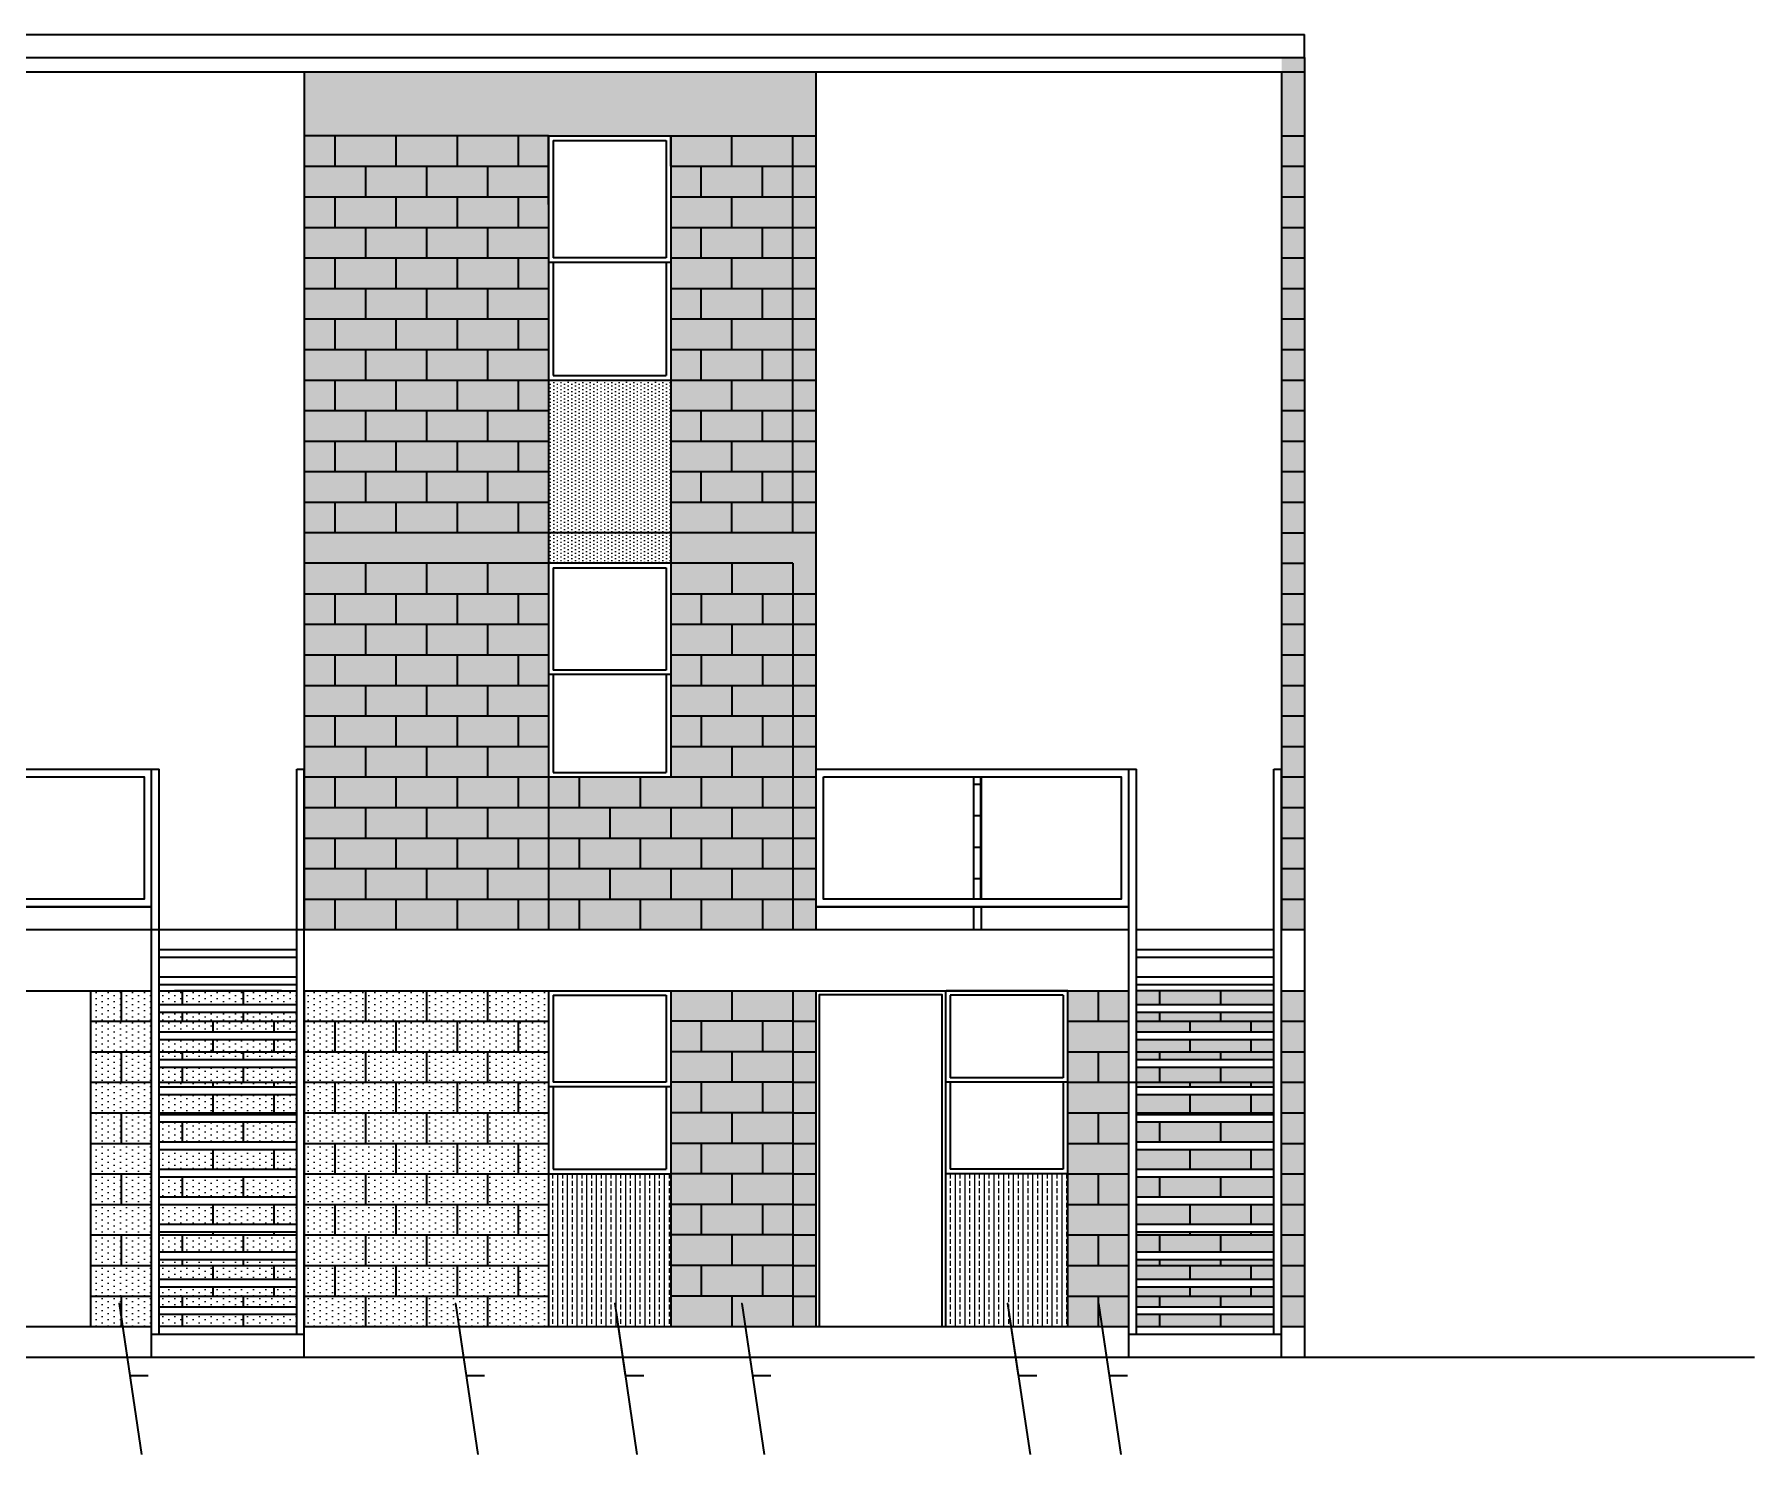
# Model space of a CAD drawing. Header units: inches. Extents: x 5.4 to 30.9, y 7.9 to 27.5.
# Drawn here: x 19.66 to 30.93, y 18.15 to 27.45 of the extents above; entities that cross this region are included whole.
import ezdxf

# ---------------------------------------------------------------- set-up
doc = ezdxf.new("R2010")
doc.units = ezdxf.units.IN
doc.header["$MEASUREMENT"] = 0
for name, color, linetype, lineweight in [('A-ANNO-NOTE', 7, 'Continuous', 35), ('A-ELEV-MBE1', 7, 'Continuous', 35), ('A-ELEV-PATT', 8, 'Continuous', 18), ('A-SECT-MCUT', 7, 'Continuous', 35)]:
    doc.layers.add(name, color=color, linetype=linetype, lineweight=lineweight)
doc.styles.add('E-ROMANS', font='romans.shx', dxfattribs={"width": 0.8})
doc.dimstyles.new('E-0200_TICK_12', dxfattribs={"dimscale": 0.001, "dimtxt": 240, "dimasz": 240, "dimexe": 120, "dimexo": 80, "dimgap": 120, "dimtad": 0, "dimzin": 0, "dimdsep": 46, "dimtxsty": 'E-ROMANS', "dimblk": 'OBLIQUE', "dimcen": 120, "dimclrd": 256, "dimclre": 256, "dimclrt": 256, "dimadec": 0, "dimazin": 0, "dimtfac": 1, "dimtmove": 1, "dimatfit": 3, "dimldrblk": 'OPEN90', "dimfxl": 1, "dimtfill": 1, "dimtolj": 1, "dimtzin": 0, "dimlwd": -1, "dimarcsym": 0})
pattern_1 = [(90, (52.17335, 305.994626), (-0.0396875, 0.01984375), [0, -0.0396875])]

# ---------------------------------------------------------------- blocks, each defined once
blk = doc.blocks.new('_Oblique')
at = {"color": 0, "linetype": 'ByBlock', "lineweight": -2}
blk.add_line((-0.5, -0.5), (0.5, 0.5), dxfattribs=at)

msp = doc.modelspace()

# ---------------------------------------------------------------- hatches: boundary and pattern name
at = {"layer": 'A-ELEV-MBE1'}
h = msp.add_hatch(dxfattribs=at)
h.set_pattern_fill('GRATE', color=256, scale=0.065, angle=90, style=0)
h.set_pattern_definition([(90, (94.22234, 321.166734), (-0.05159375, 3e-18), []), (180, (94.22234, 321.16673), (-3e-17, -0.206375), [])])
h.paths.add_polyline_path([(24.83, 22.589), (24.83, 21.789), (25.863, 21.789), (25.863, 22.589)])
h.paths.add_polyline_path([(24.83, 22.589), (24.83, 21.789), (25.813, 21.789), (25.813, 22.589)], flags=17)
at = {"layer": 'A-ELEV-PATT'}
h = msp.add_hatch(dxfattribs=at)
h.set_pattern_fill('DOTS,_O', color=256, scale=0.025, angle=90)
h.set_pattern_definition(pattern_1)
h.paths.add_polyline_path([(27.98, 27.302), (27.83, 27.302), (27.83, 21.589), (27.98, 21.589)])
h = msp.add_hatch(dxfattribs=at)
h.set_pattern_fill('DOTS,_O', color=256, scale=0.025, angle=90)
h.set_pattern_definition([(90, (64.97335, 305.994626), (-0.0396875, 0.01984375), [0, -0.0396875])])
h.paths.add_polyline_path([(24.78, 27.205), (21.43, 27.205), (21.43, 21.589), (24.78, 21.589)])
h.paths.add_polyline_path([(23.03, 26.789), (23.83, 26.789), (23.83, 22.589), (23.03, 22.589)], flags=16)
h = msp.add_hatch(dxfattribs=at)
h.set_pattern_fill('DOTS,_O', color=256, scale=0.015, angle=90)
h.set_pattern_definition([(90, (64.97335, 305.994626), (-0.0238125, 0.01190625), [0, -0.0238125])])
h.paths.add_polyline_path([(23.03, 23.989), (23.83, 23.989), (23.83, 25.189), (23.03, 25.189)])
h = msp.add_hatch(dxfattribs=at)
h.set_pattern_fill('DOTS,_O', color=256, scale=0.025, angle=90)
h.set_pattern_definition(pattern_1)
h.paths.add_polyline_path([(20.43, 21.189), (20.03, 21.189), (20.03, 18.989), (20.43, 18.989)])
h.paths.add_polyline_path([(21.38, 21.189), (20.48, 21.189), (20.48, 21.099), (21.38, 21.099)])
h.paths.add_polyline_path([(21.38, 21.049), (20.48, 21.049), (20.48, 20.919), (21.38, 20.919)])
h.paths.add_polyline_path([(21.38, 20.869), (20.48, 20.869), (20.48, 20.739), (21.38, 20.739)])
h.paths.add_polyline_path([(21.38, 20.689), (20.48, 20.689), (20.48, 20.559), (21.38, 20.559)])
h.paths.add_polyline_path([(21.38, 20.509), (20.48, 20.509), (20.48, 20.379), (21.38, 20.379)])
h.paths.add_polyline_path([(21.38, 20.329), (20.48, 20.329), (20.48, 20.199), (21.38, 20.199)])
h.paths.add_polyline_path([(21.38, 20.149), (20.48, 20.149), (20.48, 20.019), (21.38, 20.019)])
h.paths.add_polyline_path([(21.38, 19.969), (20.48, 19.969), (20.48, 19.839), (21.38, 19.839)])
h.paths.add_polyline_path([(21.38, 19.789), (20.48, 19.789), (20.48, 19.659), (21.38, 19.659)])
h.paths.add_polyline_path([(21.38, 19.609), (20.48, 19.609), (20.48, 19.479), (21.38, 19.479)])
h.paths.add_polyline_path([(21.38, 19.429), (20.48, 19.429), (20.48, 19.299), (21.38, 19.299)])
h.paths.add_polyline_path([(21.38, 19.249), (20.48, 19.249), (20.48, 19.119), (21.38, 19.119)])
h.paths.add_polyline_path([(21.38, 19.069), (20.48, 19.069), (20.48, 18.989), (21.38, 18.989)])
h.paths.add_polyline_path([(23.03, 21.189), (21.43, 21.189), (21.43, 18.989), (23.03, 18.989)])
h = msp.add_hatch(dxfattribs=at)
h.set_pattern_fill('DOTS,_O', color=256, scale=0.025, angle=90)
h.set_pattern_definition(pattern_1)
h.paths.add_polyline_path([(24.78, 21.189), (23.83, 21.189), (23.83, 19.989), (23.83, 18.989), (24.78, 18.989)])
h.paths.add_polyline_path([(26.83, 21.189), (26.43, 21.189), (26.43, 18.989), (26.83, 18.989)])
h.paths.add_polyline_path([(27.78, 21.189), (26.88, 21.189), (26.88, 21.099), (27.78, 21.099)])
h.paths.add_polyline_path([(27.78, 21.049), (26.88, 21.049), (26.88, 20.919), (27.78, 20.919)])
h.paths.add_polyline_path([(27.78, 20.869), (26.88, 20.869), (26.88, 20.739), (27.78, 20.739)])
h.paths.add_polyline_path([(27.78, 20.689), (26.88, 20.689), (26.88, 20.559), (27.78, 20.559)])
h.paths.add_polyline_path([(27.78, 20.509), (26.88, 20.509), (26.88, 20.379), (27.78, 20.379)])
h.paths.add_polyline_path([(27.78, 20.329), (26.88, 20.329), (26.88, 20.199), (27.78, 20.199)])
h.paths.add_polyline_path([(27.78, 20.149), (26.88, 20.149), (26.88, 20.019), (27.78, 20.019)])
h.paths.add_polyline_path([(27.78, 19.969), (26.88, 19.969), (26.88, 19.839), (27.78, 19.839)])
h.paths.add_polyline_path([(27.78, 19.789), (26.88, 19.789), (26.88, 19.659), (27.78, 19.659)])
h.paths.add_polyline_path([(27.78, 19.609), (26.88, 19.609), (26.88, 19.479), (27.78, 19.479)])
h.paths.add_polyline_path([(27.78, 19.429), (26.88, 19.429), (26.88, 19.299), (27.78, 19.299)])
h.paths.add_polyline_path([(27.78, 19.249), (26.88, 19.249), (26.88, 19.119), (27.78, 19.119)])
h.paths.add_polyline_path([(27.78, 19.069), (26.88, 19.069), (26.88, 18.989), (27.78, 18.989)])
h.paths.add_polyline_path([(27.98, 21.189), (27.83, 21.189), (27.83, 18.989), (27.98, 18.989)])
h = msp.add_hatch(dxfattribs=at)
h.set_pattern_fill('BRASS,_O', color=256, scale=0.01, angle=90)
h.set_pattern_definition([(90, (52.17335, 305.994626), (-0.0635, 4e-18), []), (90, (52.1416, 305.994626), (-0.0635, 4e-18), [0.03175, -0.015875])])
h.paths.add_polyline_path([(23.83, 19.989), (23.03, 19.989), (23.03, 18.989), (23.83, 18.989)])
h.paths.add_polyline_path([(26.43, 19.989), (25.63, 19.989), (25.63, 18.989), (26.43, 18.989)])

# ---------------------------------------------------------------- linework, layer by layer
at = {"layer": 'A-ELEV-MBE1'}
for p, q in [((8.63, 27.453), (27.98, 27.453)), ((27.98, 27.302), (27.98, 27.453)), ((8.63, 27.302), (27.98, 27.302)), ((27.98, 27.302), (27.98, 18.789)), ((27.98, 27.205), (8.63, 27.205)), ((21.43, 27.205), (21.43, 21.589)), ((24.78, 27.205), (24.78, 21.589)), ((27.83, 27.205), (27.83, 21.589)), ((23.03, 26.789), (21.43, 26.789)), ((21.63, 26.789), (21.63, 26.589)), ((22.03, 26.789), (22.03, 26.589)), ((22.43, 26.789), (22.43, 26.589)), ((22.83, 26.789), (22.83, 26.589)), ((23.03, 26.339), (23.03, 26.789)), ((23.03, 26.789), (23.03, 23.989)), ((23.03, 26.789), (23.83, 26.789)), ((23.06, 26.759), (23.8, 26.759)), ((23.06, 26.759), (23.06, 25.989)), ((23.8, 26.759), (23.8, 25.989)), ((23.83, 26.589), (23.83, 26.789)), ((23.83, 26.789), (23.83, 23.989)), ((23.83, 26.789), (24.78, 26.789)), ((24.23, 26.589), (24.23, 26.789)), ((24.63, 24.189), (24.63, 26.789)), ((27.83, 26.789), (27.98, 26.789)), ((21.43, 26.589), (23.03, 26.589)), ((21.83, 26.589), (21.83, 26.389)), ((22.23, 26.589), (22.23, 26.389)), ((22.63, 26.589), (22.63, 26.389)), ((23.83, 26.589), (24.78, 26.589)), ((24.03, 26.389), (24.03, 26.589)), ((24.43, 26.389), (24.43, 26.589)), ((27.83, 26.589), (27.98, 26.589)), ((21.43, 26.389), (23.03, 26.389)), ((21.63, 26.389), (21.63, 26.189)), ((22.03, 26.389), (22.03, 26.189)), ((22.43, 26.389), (22.43, 26.189)), ((22.83, 26.389), (22.83, 26.189)), ((23.83, 26.389), (24.63, 26.389)), ((24.23, 26.189), (24.23, 26.389)), ((24.63, 26.389), (24.78, 26.389)), ((27.83, 26.389), (27.98, 26.389)), ((21.43, 26.189), (23.03, 26.189)), ((21.83, 26.189), (21.83, 25.989)), ((22.23, 26.189), (22.23, 25.989)), ((22.63, 26.189), (22.63, 25.989)), ((23.83, 26.189), (24.63, 26.189)), ((24.03, 25.989), (24.03, 26.189)), ((24.43, 25.989), (24.43, 26.189)), ((24.63, 26.189), (24.78, 26.189)), ((27.83, 26.189), (27.98, 26.189)), ((21.43, 25.989), (23.03, 25.989)), ((21.63, 25.989), (21.63, 25.789)), ((22.03, 25.989), (22.03, 25.789)), ((22.43, 25.989), (22.43, 25.789)), ((22.83, 25.989), (22.83, 25.789)), ((23.06, 25.959), (23.06, 25.219)), ((23.8, 25.959), (23.8, 25.219)), ((23.83, 25.989), (24.63, 25.989)), ((24.23, 25.789), (24.23, 25.989)), ((24.63, 25.989), (24.78, 25.989)), ((27.83, 25.989), (27.98, 25.989)), ((21.43, 25.789), (23.03, 25.789)), ((21.83, 25.789), (21.83, 25.589)), ((22.23, 25.789), (22.23, 25.589)), ((22.63, 25.789), (22.63, 25.589)), ((23.83, 25.789), (24.63, 25.789)), ((24.03, 25.589), (24.03, 25.789)), ((24.43, 25.589), (24.43, 25.789)), ((24.63, 25.789), (24.78, 25.789)), ((27.83, 25.789), (27.98, 25.789)), ((21.43, 25.589), (23.03, 25.589)), ((21.63, 25.589), (21.63, 25.389)), ((22.03, 25.589), (22.03, 25.389)), ((22.43, 25.589), (22.43, 25.389)), ((22.83, 25.589), (22.83, 25.389)), ((23.83, 25.589), (24.63, 25.589)), ((24.23, 25.389), (24.23, 25.589)), ((24.63, 25.589), (24.78, 25.589)), ((27.83, 25.589), (27.98, 25.589)), ((21.43, 25.389), (23.03, 25.389)), ((21.83, 25.389), (21.83, 25.189)), ((22.23, 25.389), (22.23, 25.189)), ((22.63, 25.389), (22.63, 25.189)), ((23.83, 25.389), (24.63, 25.389)), ((24.03, 25.189), (24.03, 25.389)), ((24.43, 25.189), (24.43, 25.389)), ((24.63, 25.389), (24.78, 25.389)), ((27.83, 25.389), (27.98, 25.389)), ((21.43, 25.189), (23.03, 25.189)), ((21.63, 25.189), (21.63, 24.989)), ((22.03, 25.189), (22.03, 24.989)), ((22.43, 25.189), (22.43, 24.989)), ((22.83, 25.189), (22.83, 24.989)), ((23.03, 25.189), (23.83, 25.189)), ((23.06, 25.219), (23.8, 25.219)), ((23.83, 25.189), (24.63, 25.189)), ((24.23, 24.989), (24.23, 25.189)), ((24.63, 25.189), (24.78, 25.189)), ((27.83, 25.189), (27.98, 25.189)), ((21.43, 24.989), (23.03, 24.989)), ((21.83, 24.989), (21.83, 24.789)), ((22.23, 24.989), (22.23, 24.789)), ((22.63, 24.989), (22.63, 24.789)), ((23.83, 24.989), (24.63, 24.989)), ((24.03, 24.789), (24.03, 24.989)), ((24.43, 24.789), (24.43, 24.989)), ((24.63, 24.989), (24.78, 24.989)), ((27.83, 24.989), (27.98, 24.989)), ((21.43, 24.789), (23.03, 24.789)), ((21.63, 24.789), (21.63, 24.589)), ((22.03, 24.789), (22.03, 24.589)), ((22.43, 24.789), (22.43, 24.589)), ((22.83, 24.789), (22.83, 24.589)), ((23.83, 24.789), (24.63, 24.789)), ((24.23, 24.589), (24.23, 24.789)), ((24.63, 24.789), (24.78, 24.789)), ((27.83, 24.789), (27.98, 24.789)), ((21.43, 24.589), (23.03, 24.589)), ((21.83, 24.589), (21.83, 24.389)), ((22.23, 24.589), (22.23, 24.389)), ((22.63, 24.589), (22.63, 24.389)), ((23.83, 24.589), (24.63, 24.589)), ((24.03, 24.389), (24.03, 24.589)), ((24.43, 24.389), (24.43, 24.589)), ((24.63, 24.589), (24.78, 24.589)), ((27.83, 24.589), (27.98, 24.589)), ((21.43, 24.389), (23.03, 24.389)), ((21.63, 24.389), (21.63, 24.189)), ((22.03, 24.389), (22.03, 24.189)), ((22.43, 24.389), (22.43, 24.189)), ((22.83, 24.389), (22.83, 24.189)), ((23.83, 24.389), (24.63, 24.389)), ((24.23, 24.189), (24.23, 24.389)), ((24.63, 24.389), (24.78, 24.389)), ((27.83, 24.389), (27.98, 24.389)), ((24.78, 24.189), (21.43, 24.189)), ((27.83, 24.189), (27.98, 24.189)), ((24.63, 23.989), (21.43, 23.989)), ((21.83, 23.989), (21.83, 23.789)), ((22.23, 23.989), (22.23, 23.789)), ((22.63, 23.989), (22.63, 23.789)), ((23.03, 23.989), (23.03, 22.589)), ((23.83, 23.989), (23.03, 23.989)), ((23.06, 23.959), (23.8, 23.959)), ((23.06, 23.959), (23.06, 23.289)), ((23.8, 23.959), (23.8, 23.289)), ((23.83, 23.989), (23.83, 22.589)), ((24.23, 23.989), (24.23, 23.789)), ((24.63, 23.989), (24.63, 23.789)), ((27.83, 23.989), (27.98, 23.989)), ((21.43, 23.789), (23.03, 23.789)), ((21.63, 23.789), (21.63, 23.589)), ((22.03, 23.789), (22.03, 23.589)), ((22.43, 23.789), (22.43, 23.589)), ((22.83, 23.789), (22.83, 23.589)), ((23.83, 23.789), (24.63, 23.789)), ((24.03, 23.789), (24.03, 23.589)), ((24.43, 23.789), (24.43, 23.589)), ((24.63, 23.789), (24.78, 23.789)), ((24.63, 23.789), (24.63, 21.589)), ((27.83, 23.789), (27.98, 23.789)), ((21.43, 23.589), (23.03, 23.589)), ((21.83, 23.589), (21.83, 23.389)), ((22.23, 23.589), (22.23, 23.389)), ((22.63, 23.589), (22.63, 23.389)), ((23.83, 23.589), (24.63, 23.589)), ((24.23, 23.589), (24.23, 23.389)), ((24.63, 23.589), (24.78, 23.589)), ((27.83, 23.589), (27.98, 23.589)), ((21.43, 23.389), (23.03, 23.389)), ((21.63, 23.389), (21.63, 23.189)), ((22.03, 23.389), (22.03, 23.189)), ((22.43, 23.389), (22.43, 23.189)), ((22.83, 23.389), (22.83, 23.189)), ((23.83, 23.389), (24.63, 23.389)), ((24.03, 23.389), (24.03, 23.189)), ((24.43, 23.389), (24.43, 23.189)), ((24.63, 23.389), (24.78, 23.389)), ((27.83, 23.389), (27.98, 23.389)), ((23.06, 23.259), (23.06, 22.619)), ((23.8, 23.259), (23.8, 22.619)), ((21.43, 23.189), (23.03, 23.189)), ((21.83, 23.189), (21.83, 22.989)), ((22.23, 23.189), (22.23, 22.989)), ((22.63, 23.189), (22.63, 22.989)), ((23.83, 23.189), (24.63, 23.189)), ((24.23, 23.189), (24.23, 22.989)), ((24.63, 23.189), (24.78, 23.189)), ((27.83, 23.189), (27.98, 23.189)), ((21.43, 22.989), (23.03, 22.989)), ((21.63, 22.989), (21.63, 22.789)), ((22.03, 22.989), (22.03, 22.789)), ((22.43, 22.989), (22.43, 22.789)), ((22.83, 22.989), (22.83, 22.789)), ((23.83, 22.989), (24.63, 22.989)), ((24.03, 22.989), (24.03, 22.789)), ((24.43, 22.989), (24.43, 22.789)), ((24.63, 22.989), (24.78, 22.989)), ((27.83, 22.989), (27.98, 22.989)), ((21.43, 22.789), (23.03, 22.789)), ((21.83, 22.789), (21.83, 22.589)), ((22.23, 22.789), (22.23, 22.589)), ((22.63, 22.789), (22.63, 22.589)), ((23.83, 22.789), (24.63, 22.789)), ((24.23, 22.789), (24.23, 22.589)), ((24.63, 22.789), (24.78, 22.789)), ((27.83, 22.789), (27.98, 22.789)), ((18.38, 22.639), (20.43, 22.639)), ((20.43, 22.639), (20.48, 22.639)), ((20.48, 22.551), (20.48, 22.557)), ((21.38, 22.639), (21.43, 22.639)), ((21.43, 22.589), (23.03, 22.589)), ((21.63, 22.589), (21.63, 22.389)), ((22.03, 22.589), (22.03, 22.389)), ((22.43, 22.589), (22.43, 22.389)), ((22.83, 22.589), (22.83, 22.389)), ((23.03, 22.589), (23.83, 22.589)), ((23.03, 22.589), (23.03, 21.589)), ((23.06, 22.619), (23.8, 22.619)), ((23.23, 22.589), (23.23, 22.389)), ((23.63, 22.589), (23.63, 22.389)), ((23.83, 22.589), (24.63, 22.589)), ((24.03, 22.589), (24.03, 22.389)), ((24.43, 22.589), (24.43, 22.389)), ((24.63, 22.589), (24.78, 22.589)), ((24.78, 22.639), (26.83, 22.639)), ((26.83, 22.639), (26.88, 22.639)), ((26.88, 22.551), (26.88, 22.557)), ((27.78, 22.639), (27.83, 22.639)), ((27.83, 22.589), (27.98, 22.589)), ((21.43, 22.389), (23.03, 22.389)), ((21.83, 22.389), (21.83, 22.189)), ((22.23, 22.389), (22.23, 22.189)), ((22.63, 22.389), (22.63, 22.189)), ((23.03, 22.389), (24.63, 22.389)), ((23.43, 22.389), (23.43, 22.189)), ((23.83, 22.389), (23.83, 22.189)), ((24.23, 22.389), (24.23, 22.189)), ((24.63, 22.389), (24.78, 22.389)), ((27.83, 22.389), (27.98, 22.389)), ((21.43, 22.189), (23.03, 22.189)), ((21.63, 22.189), (21.63, 21.989)), ((22.03, 22.189), (22.03, 21.989)), ((22.43, 22.189), (22.43, 21.989)), ((22.83, 22.189), (22.83, 21.989)), ((23.03, 22.189), (24.63, 22.189)), ((23.23, 22.189), (23.23, 21.989)), ((23.63, 22.189), (23.63, 21.989)), ((24.03, 22.189), (24.03, 21.989)), ((24.43, 22.189), (24.43, 21.989)), ((24.63, 22.189), (24.78, 22.189)), ((27.83, 22.189), (27.98, 22.189)), ((21.43, 21.989), (23.03, 21.989)), ((21.83, 21.989), (21.83, 21.789)), ((22.23, 21.989), (22.23, 21.789)), ((22.63, 21.989), (22.63, 21.789)), ((23.03, 21.989), (24.63, 21.989)), ((23.43, 21.989), (23.43, 21.789)), ((23.83, 21.989), (23.83, 21.789)), ((24.23, 21.989), (24.23, 21.789)), ((24.63, 21.989), (24.78, 21.989)), ((27.83, 21.989), (27.98, 21.989)), ((21.43, 21.789), (23.03, 21.789)), ((21.63, 21.789), (21.63, 21.589)), ((22.03, 21.789), (22.03, 21.589)), ((22.43, 21.789), (22.43, 21.589)), ((22.83, 21.789), (22.83, 21.589)), ((23.03, 21.789), (24.63, 21.789)), ((23.23, 21.789), (23.23, 21.589)), ((23.63, 21.789), (23.63, 21.589)), ((24.03, 21.789), (24.03, 21.589)), ((24.43, 21.789), (24.43, 21.589)), ((24.63, 21.789), (24.78, 21.789)), ((27.83, 21.789), (27.98, 21.789)), ((18.38, 21.739), (20.43, 21.739)), ((20.43, 21.739), (18.38, 21.739)), ((24.78, 21.739), (26.83, 21.739)), ((26.83, 21.739), (24.78, 21.739)), ((14.98, 21.589), (21.43, 21.589)), ((20.48, 21.589), (21.38, 21.589)), ((21.43, 21.589), (26.83, 21.589)), ((26.88, 21.589), (27.78, 21.589)), ((27.83, 21.589), (27.98, 21.589)), ((20.48, 21.459), (21.38, 21.459)), ((20.48, 21.409), (21.38, 21.409)), ((26.88, 21.459), (27.78, 21.459)), ((26.88, 21.409), (27.78, 21.409)), ((15.03, 21.189), (20.43, 21.189)), ((20.03, 21.189), (20.03, 18.989)), ((20.23, 21.189), (20.23, 20.989)), ((20.48, 21.279), (21.38, 21.279)), ((20.48, 21.229), (21.38, 21.229)), ((20.48, 21.189), (21.38, 21.189)), ((21.28, 21.189), (20.58, 21.189)), ((20.63, 21.189), (20.63, 21.099)), ((21.03, 21.189), (21.03, 21.099)), ((21.43, 21.189), (21.43, 18.989)), ((21.43, 21.189), (26.83, 21.189)), ((21.83, 21.189), (21.83, 20.989)), ((22.23, 21.189), (22.23, 20.989)), ((22.63, 21.189), (22.63, 20.989)), ((23.03, 21.189), (23.03, 18.989)), ((23.83, 21.189), (23.83, 19.989)), ((24.23, 21.189), (24.23, 20.989)), ((24.63, 21.189), (24.63, 18.989)), ((24.78, 21.189), (24.78, 18.989)), ((25.63, 21.189), (25.63, 18.989)), ((26.43, 21.189), (25.634, 21.189)), ((26.43, 18.989), (26.43, 21.189)), ((26.63, 21.189), (26.63, 20.989)), ((26.88, 21.279), (27.78, 21.279)), ((26.88, 21.229), (27.78, 21.229)), ((27.78, 21.189), (26.88, 21.189)), ((27.03, 21.189), (27.03, 21.099)), ((27.43, 21.189), (27.43, 21.099)), ((27.83, 21.189), (27.98, 21.189)), ((20.48, 21.099), (21.38, 21.099)), ((23.06, 21.159), (23.8, 21.159)), ((23.06, 21.159), (23.06, 20.589)), ((23.8, 21.159), (23.8, 20.589)), ((26.4, 21.159), (25.66, 21.159)), ((25.66, 21.159), (25.66, 20.619)), ((26.4, 21.159), (26.4, 20.619)), ((26.88, 21.099), (27.78, 21.099)), ((20.03, 20.989), (20.43, 20.989)), ((20.48, 21.049), (21.38, 21.049)), ((20.48, 20.989), (21.38, 20.989)), ((20.63, 21.049), (20.63, 20.989)), ((20.83, 20.989), (20.83, 20.919)), ((21.03, 21.049), (21.03, 20.989)), ((21.23, 20.989), (21.23, 20.919)), ((21.43, 20.989), (23.03, 20.989)), ((21.63, 20.989), (21.63, 20.789)), ((22.03, 20.989), (22.03, 20.789)), ((22.43, 20.989), (22.43, 20.789)), ((22.83, 20.989), (22.83, 20.789)), ((24.63, 20.989), (23.83, 20.989)), ((24.03, 20.989), (24.03, 20.789)), ((24.43, 20.989), (24.43, 20.789)), ((24.63, 20.989), (24.78, 20.989)), ((26.43, 20.989), (26.83, 20.989)), ((26.88, 21.049), (27.78, 21.049)), ((26.88, 20.989), (27.78, 20.989)), ((27.03, 21.049), (27.03, 20.989)), ((27.23, 20.989), (27.23, 20.919)), ((27.43, 21.049), (27.43, 20.989)), ((27.63, 20.989), (27.63, 20.919)), ((27.83, 20.989), (27.98, 20.989)), ((20.48, 20.919), (21.38, 20.919)), ((20.48, 20.869), (21.38, 20.869)), ((20.83, 20.869), (20.83, 20.789)), ((21.23, 20.869), (21.23, 20.789)), ((26.88, 20.919), (27.78, 20.919)), ((26.88, 20.869), (27.78, 20.869)), ((27.23, 20.869), (27.23, 20.789)), ((27.63, 20.869), (27.63, 20.789)), ((20.03, 20.789), (20.43, 20.789)), ((20.23, 20.789), (20.23, 20.589)), ((20.48, 20.789), (21.38, 20.789)), ((20.48, 20.739), (21.38, 20.739)), ((20.63, 20.789), (20.63, 20.739)), ((21.03, 20.789), (21.03, 20.739)), ((21.43, 20.789), (23.03, 20.789)), ((21.83, 20.789), (21.83, 20.589)), ((22.23, 20.789), (22.23, 20.589)), ((22.63, 20.789), (22.63, 20.589)), ((24.63, 20.789), (23.83, 20.789)), ((24.23, 20.789), (24.23, 20.589)), ((24.63, 20.789), (24.78, 20.789)), ((26.43, 20.789), (26.83, 20.789)), ((26.63, 20.789), (26.63, 20.589)), ((26.88, 20.789), (27.78, 20.789)), ((26.88, 20.739), (27.78, 20.739)), ((27.03, 20.789), (27.03, 20.739)), ((27.43, 20.789), (27.43, 20.739)), ((27.83, 20.789), (27.98, 20.789)), ((20.48, 20.689), (21.38, 20.689)), ((20.63, 20.689), (20.63, 20.589)), ((21.03, 20.689), (21.03, 20.589)), ((26.88, 20.689), (27.78, 20.689)), ((27.03, 20.689), (27.03, 20.589)), ((27.43, 20.689), (27.43, 20.589)), ((20.03, 20.589), (20.43, 20.589)), ((20.48, 20.589), (21.38, 20.589)), ((20.48, 20.559), (21.38, 20.559)), ((20.48, 20.509), (21.38, 20.509)), ((20.83, 20.589), (20.83, 20.559)), ((20.83, 20.509), (20.83, 20.389)), ((21.23, 20.589), (21.23, 20.559)), ((21.23, 20.509), (21.23, 20.389)), ((21.43, 20.589), (23.03, 20.589)), ((21.63, 20.589), (21.63, 20.389)), ((22.03, 20.589), (22.03, 20.389)), ((22.43, 20.589), (22.43, 20.389)), ((22.83, 20.589), (22.83, 20.389)), ((23.06, 20.559), (23.06, 20.019)), ((23.8, 20.559), (23.8, 20.019)), ((24.63, 20.589), (23.83, 20.589)), ((24.03, 20.589), (24.03, 20.389)), ((24.43, 20.589), (24.43, 20.389)), ((24.63, 20.589), (24.78, 20.589)), ((25.66, 20.589), (25.66, 20.019)), ((26.4, 20.589), (26.4, 20.019)), ((26.43, 20.589), (27.78, 20.589)), ((26.88, 20.559), (27.78, 20.559)), ((26.88, 20.509), (27.78, 20.509)), ((27.23, 20.589), (27.23, 20.559)), ((27.23, 20.509), (27.23, 20.389)), ((27.63, 20.589), (27.63, 20.559)), ((27.63, 20.509), (27.63, 20.389)), ((27.83, 20.589), (27.98, 20.589)), ((20.03, 20.389), (20.43, 20.389)), ((20.23, 20.389), (20.23, 20.189)), ((20.48, 20.389), (21.38, 20.389)), ((20.48, 20.379), (21.38, 20.379)), ((20.48, 20.329), (21.38, 20.329)), ((20.63, 20.389), (20.63, 20.379)), ((20.63, 20.329), (20.63, 20.199)), ((21.03, 20.389), (21.03, 20.379)), ((21.03, 20.329), (21.03, 20.199)), ((21.43, 20.389), (23.03, 20.389)), ((21.83, 20.389), (21.83, 20.189)), ((22.23, 20.389), (22.23, 20.189)), ((22.63, 20.389), (22.63, 20.189)), ((24.63, 20.389), (23.83, 20.389)), ((24.23, 20.389), (24.23, 20.189)), ((24.63, 20.389), (24.78, 20.389)), ((26.43, 20.389), (26.83, 20.389)), ((26.63, 20.389), (26.63, 20.189)), ((26.88, 20.389), (27.78, 20.389)), ((26.88, 20.379), (27.78, 20.379)), ((26.88, 20.329), (27.78, 20.329)), ((27.03, 20.389), (27.03, 20.379)), ((27.03, 20.329), (27.03, 20.199)), ((27.43, 20.389), (27.43, 20.379)), ((27.43, 20.329), (27.43, 20.199)), ((27.83, 20.389), (27.98, 20.389)), ((20.03, 20.189), (20.43, 20.189)), ((20.48, 20.199), (21.38, 20.199)), ((21.43, 20.189), (23.03, 20.189)), ((21.63, 20.189), (21.63, 19.989)), ((22.03, 20.189), (22.03, 19.989)), ((22.43, 20.189), (22.43, 19.989)), ((22.83, 20.189), (22.83, 19.989)), ((24.63, 20.189), (23.83, 20.189)), ((24.03, 20.189), (24.03, 19.989)), ((24.43, 20.189), (24.43, 19.989)), ((24.63, 20.189), (24.78, 20.189)), ((26.43, 20.189), (26.83, 20.189)), ((26.88, 20.199), (27.78, 20.199)), ((27.83, 20.189), (27.98, 20.189)), ((20.48, 20.149), (21.38, 20.149)), ((20.83, 20.149), (20.83, 20.019)), ((21.23, 20.149), (21.23, 20.019)), ((26.88, 20.149), (27.78, 20.149)), ((27.23, 20.149), (27.23, 20.019)), ((27.63, 20.149), (27.63, 20.019)), ((20.03, 19.989), (20.43, 19.989)), ((20.23, 19.989), (20.23, 19.789)), ((20.48, 20.019), (21.38, 20.019)), ((20.48, 19.969), (21.38, 19.969)), ((20.63, 19.969), (20.63, 19.839)), ((21.03, 19.969), (21.03, 19.839)), ((21.43, 19.989), (23.03, 19.989)), ((21.83, 19.989), (21.83, 19.789)), ((22.23, 19.989), (22.23, 19.789)), ((22.63, 19.989), (22.63, 19.789)), ((23.03, 19.989), (23.83, 19.989)), ((23.06, 20.019), (23.8, 20.019)), ((24.63, 19.989), (23.83, 19.989)), ((23.83, 19.989), (23.83, 18.989)), ((24.23, 19.989), (24.23, 19.789)), ((24.63, 19.989), (24.78, 19.989)), ((26.43, 19.989), (25.63, 19.989)), ((26.4, 20.019), (25.66, 20.019)), ((26.43, 19.989), (26.83, 19.989)), ((26.63, 19.989), (26.63, 19.789)), ((26.88, 20.019), (27.78, 20.019)), ((26.88, 19.969), (27.78, 19.969)), ((27.03, 19.969), (27.03, 19.839)), ((27.43, 19.969), (27.43, 19.839)), ((27.83, 19.989), (27.98, 19.989)), ((20.48, 19.839), (21.38, 19.839)), ((26.88, 19.839), (27.78, 19.839)), ((20.03, 19.789), (20.43, 19.789)), ((20.48, 19.789), (21.38, 19.789)), ((20.83, 19.789), (20.83, 19.659)), ((21.23, 19.789), (21.23, 19.659)), ((21.43, 19.789), (23.03, 19.789)), ((21.63, 19.789), (21.63, 19.589)), ((22.03, 19.789), (22.03, 19.589)), ((22.43, 19.789), (22.43, 19.589)), ((22.83, 19.789), (22.83, 19.589)), ((24.63, 19.789), (23.83, 19.789)), ((24.03, 19.789), (24.03, 19.589)), ((24.43, 19.789), (24.43, 19.589)), ((24.63, 19.789), (24.78, 19.789)), ((26.43, 19.789), (26.83, 19.789)), ((26.88, 19.789), (27.78, 19.789)), ((27.23, 19.789), (27.23, 19.659)), ((27.63, 19.789), (27.63, 19.659)), ((27.83, 19.789), (27.98, 19.789)), ((20.48, 19.659), (21.38, 19.659)), ((20.48, 19.609), (21.38, 19.609)), ((20.83, 19.609), (20.83, 19.589)), ((21.23, 19.609), (21.23, 19.589)), ((26.88, 19.659), (27.78, 19.659)), ((26.88, 19.609), (27.78, 19.609)), ((27.23, 19.609), (27.23, 19.589)), ((27.63, 19.609), (27.63, 19.589)), ((20.03, 19.589), (20.43, 19.589)), ((20.23, 19.589), (20.23, 19.389)), ((20.48, 19.589), (21.38, 19.589)), ((20.63, 19.589), (20.63, 19.479)), ((21.03, 19.589), (21.03, 19.479)), ((21.43, 19.589), (23.03, 19.589)), ((21.83, 19.589), (21.83, 19.389)), ((22.23, 19.589), (22.23, 19.389)), ((22.63, 19.589), (22.63, 19.389)), ((24.63, 19.589), (23.83, 19.589)), ((24.23, 19.589), (24.23, 19.389)), ((24.63, 19.589), (24.78, 19.589)), ((26.43, 19.589), (26.83, 19.589)), ((26.63, 19.589), (26.63, 19.389)), ((26.88, 19.589), (27.78, 19.589)), ((27.03, 19.589), (27.03, 19.479)), ((27.43, 19.589), (27.43, 19.479)), ((27.83, 19.589), (27.98, 19.589)), ((20.03, 19.389), (20.43, 19.389)), ((20.48, 19.479), (21.38, 19.479)), ((20.48, 19.429), (21.38, 19.429)), ((20.48, 19.389), (21.38, 19.389)), ((20.63, 19.429), (20.63, 19.389)), ((20.83, 19.389), (20.83, 19.299)), ((21.03, 19.429), (21.03, 19.389)), ((21.23, 19.389), (21.23, 19.299)), ((21.43, 19.389), (23.03, 19.389)), ((21.63, 19.389), (21.63, 19.189)), ((22.03, 19.389), (22.03, 19.189)), ((22.43, 19.389), (22.43, 19.189)), ((22.83, 19.389), (22.83, 19.189)), ((24.63, 19.389), (23.83, 19.389)), ((24.03, 19.389), (24.03, 19.189)), ((24.43, 19.389), (24.43, 19.189)), ((24.63, 19.389), (24.78, 19.389)), ((26.43, 19.389), (26.83, 19.389)), ((26.88, 19.479), (27.78, 19.479)), ((26.88, 19.429), (27.78, 19.429)), ((26.88, 19.389), (27.78, 19.389)), ((27.03, 19.429), (27.03, 19.389)), ((27.23, 19.389), (27.23, 19.299)), ((27.43, 19.429), (27.43, 19.389)), ((27.63, 19.389), (27.63, 19.299)), ((27.83, 19.389), (27.98, 19.389)), ((20.48, 19.299), (21.38, 19.299)), ((26.88, 19.299), (27.78, 19.299)), ((20.03, 19.189), (20.43, 19.189)), ((20.23, 19.189), (20.23, 18.989)), ((20.48, 19.249), (21.38, 19.249)), ((20.48, 19.189), (21.38, 19.189)), ((20.63, 19.189), (20.63, 19.119)), ((20.83, 19.249), (20.83, 19.189)), ((21.03, 19.189), (21.03, 19.119)), ((21.23, 19.249), (21.23, 19.189)), ((21.43, 19.189), (23.03, 19.189)), ((21.83, 19.189), (21.83, 18.989)), ((22.23, 19.189), (22.23, 18.989)), ((22.63, 19.189), (22.63, 18.989)), ((24.63, 19.189), (23.83, 19.189)), ((24.23, 19.189), (24.23, 18.989)), ((24.63, 19.189), (24.78, 19.189)), ((26.43, 19.189), (26.83, 19.189)), ((26.63, 19.189), (26.63, 18.989)), ((26.88, 19.249), (27.78, 19.249)), ((26.88, 19.189), (27.78, 19.189)), ((27.03, 19.189), (27.03, 19.119)), ((27.23, 19.249), (27.23, 19.189)), ((27.43, 19.189), (27.43, 19.119)), ((27.63, 19.249), (27.63, 19.189)), ((27.83, 19.189), (27.98, 19.189)), ((20.48, 19.119), (21.38, 19.119)), ((20.48, 19.069), (21.38, 19.069)), ((20.63, 19.069), (20.63, 18.989)), ((21.03, 19.069), (21.03, 18.989)), ((26.88, 19.119), (27.78, 19.119)), ((26.88, 19.069), (27.78, 19.069)), ((27.03, 19.069), (27.03, 18.989)), ((27.43, 19.069), (27.43, 18.989)), ((15.03, 18.989), (20.43, 18.989)), ((20.43, 18.939), (21.43, 18.939)), ((21.38, 18.989), (20.48, 18.989)), ((21.43, 18.989), (26.83, 18.989)), ((26.83, 18.939), (27.83, 18.939)), ((26.88, 18.989), (27.78, 18.989)), ((27.83, 18.989), (27.98, 18.989))]:
    msp.add_line(p, q, dxfattribs=at)
for points in [[(23.83, 25.959), (23.03, 25.959)], [(23.8, 25.989), (23.06, 25.989)], [(23.83, 23.259), (23.03, 23.259)], [(23.8, 23.289), (23.06, 23.289)], [(20.43, 18.789), (20.43, 22.639)], [(20.48, 18.939), (20.48, 22.639)], [(21.38, 18.939), (21.38, 22.639)], [(21.43, 18.789), (21.43, 22.639)], [(25.813, 22.589), (25.813, 21.789)], [(25.863, 22.589), (25.863, 21.789)], [(26.83, 18.789), (26.83, 22.639)], [(26.88, 18.939), (26.88, 22.639)], [(27.78, 18.939), (27.78, 22.639)], [(27.83, 18.789), (27.83, 22.639)], [(25.813, 21.739), (25.813, 21.589)], [(25.863, 21.739), (25.863, 21.589)], [(24.805, 18.989), (24.805, 21.164), (25.605, 21.164), (25.605, 18.989)], [(26.4, 20.619), (25.66, 20.619)], [(23.83, 20.559), (23.03, 20.559)], [(23.8, 20.589), (23.06, 20.589)], [(26.43, 20.589), (25.63, 20.589)]]:
    msp.add_lwpolyline(points, dxfattribs=at)
for points in [[(18.43, 22.589), (20.38, 22.589), (20.38, 21.789), (18.43, 21.789)], [(24.83, 22.589), (26.78, 22.589), (26.78, 21.789), (24.83, 21.789)]]:
    msp.add_lwpolyline(points, close=True, dxfattribs=at)
at = {"layer": 'A-SECT-MCUT'}
msp.add_line((6.067, 18.789), (30.928, 18.789), dxfattribs=at)

# ---------------------------------------------------------------- leaders
at = {"layer": 'A-ANNO-NOTE'}
for points in [[(20.218, 19.14), (20.287, 18.669), (20.408, 18.669)], [(22.419, 19.14), (22.489, 18.669), (22.61, 18.669)], [(23.463, 19.14), (23.532, 18.669), (23.653, 18.669)], [(24.295, 19.14), (24.365, 18.669), (24.486, 18.669)], [(26.036, 19.14), (26.106, 18.669), (26.227, 18.669)], [(26.631, 19.14), (26.701, 18.669), (26.822, 18.669)]]:
    msp.add_leader(points, dimstyle='E-0200_TICK_12', override={"dimasz": 0.2, "dimgap": 0.8, "dimtad": 0, "dimldrblk": 'Open90'}, dxfattribs=at)

doc.saveas('drawing.dxf')
